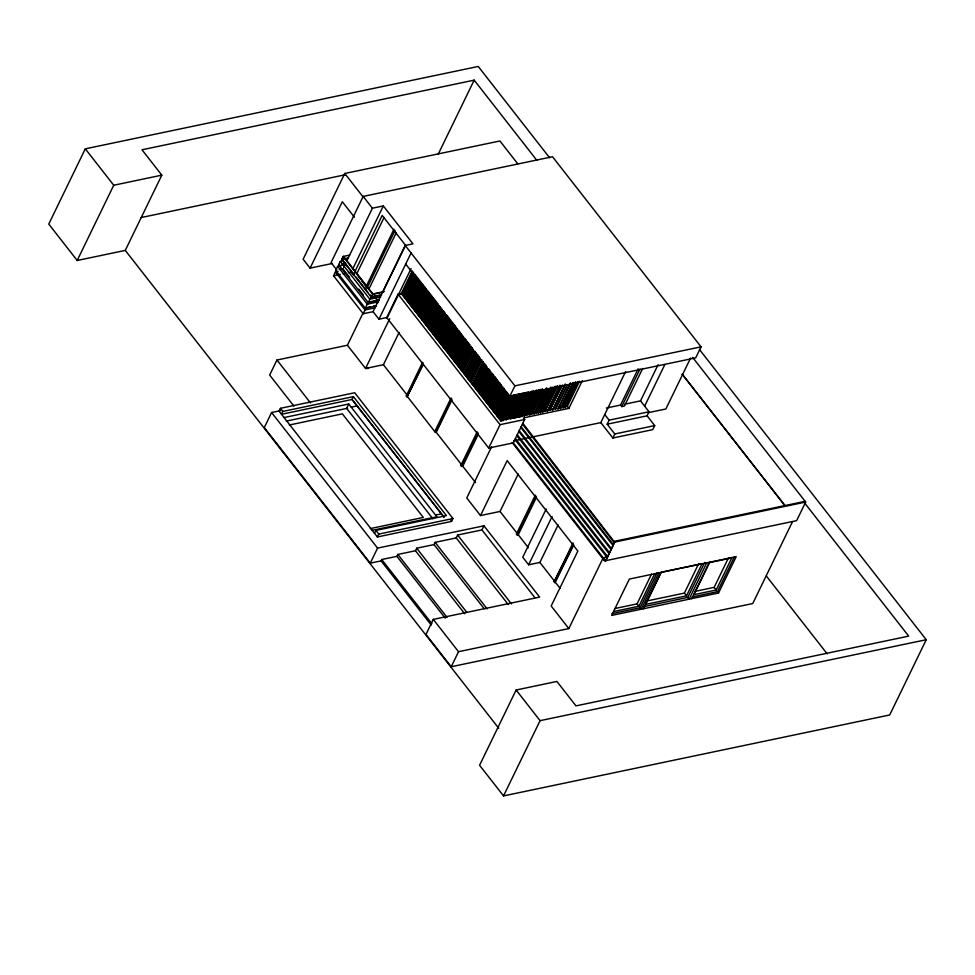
<?xml version="1.0" encoding="UTF-8"?>
<svg xmlns="http://www.w3.org/2000/svg" width="975" height="975" viewBox="0 0 975 975"><rect width="100%" height="100%" fill="white"/><g stroke="black" fill="none" stroke-linecap="round" stroke-linejoin="round"><path stroke-width="1.46" d="M280.398 408.318L279.082 411.182L377.386 536.969L451.583 521.406L452.985 518.542L354.681 392.754L280.398 408.318L282.823 411.426L281.507 414.29L352.024 399.494L353.413 396.63L446.416 515.629L375.911 530.412L374.51 533.288M549.607 157.767L478.237 66.458L85.288 148.834L48.75 224.079L77.196 260.483L125.275 250.404L161.813 175.159L141.997 149.784L474.179 80.145L536.92 160.424M77.196 260.483L113.746 185.238L161.813 175.159M517.701 163.739L499.907 140.973L344.772 173.489L303.127 259.24L310.087 268.137L332.426 263.445M310.087 268.137L342.31 201.752L354.4 217.206M363.248 312.609L347.405 345.247L276.961 360.019L269.648 375.058L293.902 406.075M405.71 264.054L509.535 396.91L695.687 357.874L701.062 346.832L552.496 156.731L363.188 196.414L331.061 262.592L336.594 269.673M376.411 305.918L365.296 308.258L335.668 270.343L337.643 266.285L344.955 264.749M379.092 300.312L368.258 302.579L338.666 264.712L340.287 261.373L343.102 260.776M347.319 259.898L372.413 208.211L383.321 205.92L412.949 243.835L405.186 245.468L373.059 311.671L363.2 313.731L333.548 275.803L335.388 272.001L338.081 271.44M381.627 295.072L371.304 297.241L341.725 259.374L343.127 256.474L349.647 255.109M280.459 410.658L271.598 412.523L264.298 427.562L370.268 563.16L381.079 560.893L381.737 559.528L396.923 556.347L397.849 554.446L415.472 550.753L416.703 548.218L434.033 544.586L435.118 542.356L456.202 537.932L457.616 535.019L481.955 529.925L483.941 525.817L539.65 597.102L433.278 619.393L425.977 634.432L451.218 666.742L752.749 603.537L792.431 521.808M343.639 267.455L345.686 263.238L342.006 264.018M352.499 269.405L383.321 205.92M356.545 274.194L384.089 217.462M365.796 287.235L393.997 229.162M366.819 288.551L395.021 230.466M368.757 289.356L396.301 232.623M438.299 154.038L474.179 80.145M365.296 308.258L367.27 304.188L378.385 301.86L374.034 296.108M368.258 302.579L369.878 299.24L380.713 296.973M363.2 313.731L365.04 309.94L374.9 307.868M364.76 309.575L366.466 308.002M367.014 303.859L368.184 303.615L368.916 302.104L378.861 300.02M369.659 298.947L370.537 298.764L372.718 294.328L383.053 292.171M377.337 303.371L378.641 300.666M382.578 292.573L405.539 245.298L382.2 215.426L353.34 274.865L351.183 272.098L348.453 272.671M373.059 311.671L378.934 319.191L411.072 253M378.934 319.191L386.709 317.558L398.056 294.182L401.347 293.487L500.126 419.896L501.711 420.14L513.923 395.009M387.087 318.033L411.072 268.637M400.847 294.511L412.267 271.001M389.72 318.703L365.552 368.465L347.405 345.247M401.724 293.987L412.644 271.489M372.194 530.327L436.885 516.762L348.758 404.003L346.625 408.391L432.876 518.761M402.419 294.877L413.339 272.378M402.809 295.364L413.729 272.866M403.418 296.144L413.692 274.974M403.796 296.644L414.728 274.146M404.503 297.546L415.435 275.048M404.893 298.033L415.813 275.547M405.49 298.789L416.41 276.303M405.868 299.288L416.788 276.79M406.502 300.093L417.422 277.595M406.88 300.58L417.8 278.094M407.452 301.312L418.372 278.826M407.842 301.811L418.763 279.313M408.525 302.677L419.445 280.191M408.903 303.176L419.835 280.678M409.537 303.981L420.457 281.495M409.927 304.48L420.847 281.982M410.585 305.321L421.505 282.823M410.962 305.809L421.883 283.323M368.489 368.428L365.552 368.465L383.419 364.723L399.092 332.438M411.657 306.698L422.589 284.212M412.047 307.198L422.967 284.7M412.547 307.832L423.467 285.334M412.925 308.319L423.857 285.833M413.595 309.173L424.515 286.687M413.985 309.672L424.905 287.174M414.546 310.379L425.466 287.893M414.923 310.879L425.843 288.381M415.496 311.61L426.416 289.112M415.886 312.097L426.806 289.612M416.63 313.06L427.55 290.562M417.02 313.548L427.94 291.062M417.69 314.413L428.61 291.915M418.068 314.901L429 292.415M418.75 315.766L429.67 293.268M419.128 316.253L430.06 293.767M419.774 317.07L430.694 294.584M420.152 317.57L431.072 295.072M420.737 318.301L431.657 295.815M421.115 318.801L432.035 296.303M421.724 319.568L432.644 297.082M422.102 320.068L433.034 297.57M422.675 320.787L433.595 298.289M423.053 321.275L433.972 298.789M423.662 322.055L434.582 299.557M424.052 322.542L434.972 300.056M424.576 323.225L435.496 300.727M424.954 323.712L435.886 301.226M425.648 324.602L436.568 302.104M426.038 325.089L436.958 302.603M426.758 326.016L437.678 303.53M427.148 326.515L438.067 304.017M427.879 327.454L438.165 306.284M428.269 327.953L439.189 305.455M429.097 329.002L440.018 306.516M429.475 329.501L440.408 307.003M430.255 330.501L441.175 308.002M430.645 330.988L441.565 308.49M431.328 331.866L442.248 309.38M431.718 332.365L441.992 311.196M432.327 333.145L443.247 310.647M432.717 333.633L443.637 311.147M433.339 334.437L444.259 311.939M433.729 334.925L444.649 312.439M434.362 335.741L445.283 313.255M434.753 336.241L445.027 315.071M423.247 364.492L407.026 396.886L406.283 395.923L422.602 362.298M435.398 337.07L446.318 314.584M407.026 396.886L423.357 363.261M435.788 337.569L446.708 315.071M436.325 338.252L447.245 315.766M436.702 338.752L447.635 316.253M437.312 339.519L448.232 317.021M437.702 340.007L448.622 317.521M438.25 340.726L449.17 318.228M438.64 341.213L449.56 318.727M439.311 342.079L450.231 319.581M439.701 342.566L450.621 320.08M440.468 343.566L451.388 321.067M440.858 344.053L451.778 321.567M441.577 344.979L452.497 322.481M441.955 345.467L452.888 322.981M442.845 346.6L453.765 324.102M443.235 347.088L454.155 324.602M443.93 347.977L454.85 325.492M444.308 348.477L455.227 325.979M445.124 349.525L456.044 327.027M445.514 350.013L456.434 327.527M446.379 351.122L457.299 328.636M446.769 351.622L457.689 329.123M447.744 352.877L458.677 330.379M448.134 353.364L459.054 330.878M449 354.486L459.92 331.987M449.39 354.973L460.31 332.475M450.206 356.021L461.126 333.535M450.596 356.521L461.516 334.023M451.425 357.581L462.357 335.095M451.815 358.081L462.735 335.583M452.632 359.129L463.564 336.631M453.022 359.617L463.296 338.447M453.765 360.579L464.685 338.081M454.155 361.067L465.075 338.581M455.13 362.31L466.05 339.824M455.508 362.81L466.428 340.312M456.349 363.882L467.269 341.384M456.739 364.37L467.659 341.884M457.47 365.308L468.39 342.822M457.848 365.808L468.768 343.31M458.628 366.795L469.548 344.297M459.018 367.283L469.938 344.797M377.386 536.969L378.788 534.093L452.985 518.542M459.859 368.379L470.145 347.21M460.249 368.867L471.169 346.369M461.114 369.976L472.034 347.49M461.504 370.476L472.424 347.977M462.442 371.682L473.375 349.196M462.832 372.182L473.107 351.012M370.268 563.16L377.569 548.108L483.941 525.817M434.753 431.559L451.084 397.934M407.574 396.776L435.459 432.461L451.778 398.836M463.917 373.571L474.837 351.073M464.307 374.059L475.227 351.573M435.459 432.461L436.239 432.303L451.913 400.018M465.331 375.375L476.251 352.877M465.721 375.862L476.641 353.377M466.611 377.008L477.531 354.522M467.001 377.508L477.921 355.01M467.915 378.678L478.835 356.192M468.305 379.178L479.225 356.679M469.353 380.518L480.273 358.032M469.743 381.018L480.017 359.848M470.669 382.2L481.589 359.702M471.047 382.688L481.967 360.202M472.168 384.126L483.088 361.628M472.558 384.613L483.478 362.127M473.448 385.759L484.368 363.273M473.838 386.258L484.758 363.76M474.715 387.38L485.635 364.882M475.093 387.867L486.025 365.381M476.032 389.062L486.952 366.576M476.422 389.561L486.696 368.392M477.397 390.817L487.683 369.647M477.787 391.304L488.707 368.818M478.652 392.413L489.572 369.927M479.042 392.913L489.962 370.415M479.992 394.132L490.913 371.646M480.383 394.631L490.657 373.462M481.211 395.692L492.131 373.206M481.601 396.191L492.521 373.693M482.454 397.276L493.374 374.79M482.832 397.776L493.764 375.278M483.722 398.909L494.642 376.423M484.112 399.409L495.032 376.911M484.88 400.384L495.8 377.898M485.27 400.883L496.19 378.385M486.111 401.968L497.031 379.47M486.501 402.456L497.421 379.957M487.354 403.553L498.274 381.067M487.744 404.052L498.664 381.554M488.719 405.308L499.651 382.809M489.109 405.795L500.029 383.309M478.42 433.936L462.747 466.221L461.626 466.452L460.858 465.453L477.177 431.827M460.858 465.453L461.967 465.221L465.892 457.153M490.096 407.062L501.016 384.564M461.626 466.452L477.957 432.827M490.486 407.55L501.406 385.064M491.485 408.842L502.405 386.344M491.875 409.329L502.795 386.843M492.887 410.633L503.807 388.135M493.277 411.121L504.197 388.635M494.02 412.084L504.294 390.914M494.41 412.571L505.33 390.085M495.398 413.839L506.317 391.353M495.788 414.338L506.707 391.84M496.689 415.496L507.609 392.998M497.067 415.984L507.987 393.498M497.92 417.081L508.207 395.911M498.31 417.568L509.23 395.082M509.535 396.91L514.898 385.856L701.062 346.832M499.224 418.738L510.144 396.24M499.602 419.226L510.522 396.74M500.126 419.896L511.692 396.082M500.687 420.054L512.618 395.472M500.492 421.322L513.191 395.155M508.231 406.319L509.511 403.674M501.686 421.066L514.398 394.912M386.709 317.558L488.694 448.049L500.041 424.673L524.66 419.518L523.404 417.909L568.876 408.379L582.367 380.591M515.288 394.717L503.088 419.859L501.808 419.555M503.051 420.786L515.653 394.838M503.551 419.762L504.648 419.53L516.847 394.388M491.571 446.855L466.757 497.969L480.504 515.556L500.041 511.461L518.249 473.947M504.648 419.53L517.323 394.29M505.123 419.433L506.122 419.226L518.334 394.083M506.098 420.14L518.798 393.985M506.208 418.628L507.707 418.884L519.907 393.754M507.707 418.884L520.272 393.863M513.191 410.036L514.483 407.392M508.182 418.787L509.255 418.567L521.454 393.425M509.255 418.567L521.93 393.327M509.73 418.47L510.778 418.238L522.99 393.108M510.754 419.165L523.453 393.01M524.562 392.779L512.362 417.909L510.863 417.653M512.448 417.324L512.826 417.812L524.928 392.888M512.826 417.812L514.191 417.532L526.39 392.389M514.166 418.458L526.866 392.291M514.191 417.532L513.801 417.032L515.763 417.202L527.962 392.06M515.726 418.129L528.438 391.962M515.848 416.605L517.506 416.837L529.072 393.023M517.506 416.837L530.083 391.804M517.981 416.739L519.114 416.496L531.326 391.353M519.09 417.422L531.789 391.255M519.114 416.496L518.724 416.008L520.711 416.167L532.911 391.024M520.674 417.081L533.386 390.926M521.174 416.069L522.539 415.777L534.105 391.962M522.539 415.777L535.214 390.536M523.002 415.679L524.27 415.411L536.482 390.28M524.245 416.337L536.945 390.183M538.346 389.89L526.134 415.021L523.88 414.923L524.27 415.411M526.22 414.436L526.61 414.923L538.712 390M524.66 419.518L513.313 442.894L488.694 448.049M526.61 414.923L527.975 414.643L540.187 389.5M527.975 414.643L540.662 389.403M480.504 515.556L507.183 460.627L577.858 551.058L551.18 605.987L568.827 628.582L603.196 557.81L607.644 556.871M530.571 412.327L531.862 409.683M528.45 414.533L529.852 414.241L542.051 389.11M529.815 415.167L542.527 389.013M529.937 413.656L531.85 413.827L543.404 390.012M531.85 413.827L543.879 389.915M532.313 413.729L534.178 413.339L546.39 388.196M534.154 414.265L546.865 388.099M534.276 412.742L536.494 412.852L548.06 389.037M536.494 412.852L548.535 388.94M536.969 412.754L538.395 412.449L550.607 387.319M538.371 413.376L551.082 387.221M552.021 388.208L540.455 412.023L538.48 411.864M540.43 412.949L553.032 387.002M540.54 411.426L542.722 411.548L554.921 386.405M542.685 412.474L555.397 386.307M542.722 411.548L542.332 411.06L544.891 411.097L557.091 385.954M544.891 411.097L557.456 386.076M545.354 410.999L547.499 410.548L559.699 385.405M547.475 411.474L560.174 385.308M547.499 410.548L547.109 410.048L549.924 410.036L561.49 386.222M549.924 410.036L562.502 385.015M550.4 409.939L552.788 409.439L564.988 384.296M552.764 410.365L565.463 384.199M552.874 408.842L555.445 408.878L567.011 385.064M555.445 408.878L567.487 384.967M555.921 408.781L558.017 408.342L570.229 383.199M557.992 409.268L570.692 383.102M558.492 408.245L560.649 407.794L572.861 382.651M560.625 408.708L573.337 382.553M575.25 382.151L563.05 407.282L560.272 407.294L560.649 407.794M563.014 408.208L575.725 382.054M563.513 407.184L565.427 406.794L577.627 381.652M565.39 407.708L578.102 381.554M565.427 406.794L565.037 406.295L567.328 406.392L579.54 381.249M451.218 666.742L458.53 651.702L568.827 628.582M536.469 497.262L518.249 534.775L517.201 534.995L516.433 534.008L535.299 495.154M522.697 523.075L525.939 516.372M517.201 534.995L536.067 496.141M546.183 509.011L522.758 557.249L528.657 564.793L539.882 562.441L558.09 524.928M528.657 564.793L552.082 516.555M513.569 440.907L600.807 422.614L625.597 371.585M607.169 424.198L647.083 415.825L654.713 425.6L614.798 433.96L607.169 424.198L609.143 420.152L649.045 411.779L640.526 400.871L624.695 404.186M606.316 408.038L620.563 405.052L638.162 368.818M620.563 405.052L621.77 406.587L640.014 369.013M642.696 368.452L624.451 406.027L621.77 406.587M600.807 422.614L612.836 438.007L614.798 433.96M640.526 400.871L658.113 364.638M573.775 544.988L554.885 582.648L554.166 581.734L573.032 542.868M554.166 581.734L569.156 552.106M570.448 549.425L573.056 544.074M554.885 582.648L573.093 545.135M644.646 406.148L664.852 364.553M647.083 415.825L649.045 411.779M804.741 503.124L908.688 636.127L575.981 705.876L556.896 681.452L516.128 690.007L479.578 765.265L503.539 795.917L889.712 714.967L926.25 639.71L699.441 349.489M654.713 425.6L652.75 429.646L612.836 438.007M690.641 357.947L665.864 408.988L648.107 412.705M522.832 423.284L614.652 542.271L605.609 560.893L614.53 542.112L805.679 502.04L692.616 357.362M503.539 795.917L540.077 720.659L926.25 639.71M614.762 608.558L637.065 603.878L651.495 574.153M613.628 611.532L638.905 606.243L654.652 573.812M612.02 613.628L640.088 607.754L657.077 572.752M658.881 572.873L641.233 609.217L640.088 607.754M643.549 608.729L661.196 572.386M646.267 601.1L684.389 593.105L698.709 563.611M686.497 595.822L702.122 563.635L661.074 572.252L645.45 604.427L686.497 595.822L684.389 593.105M643.646 606.669L687.753 597.431L704.742 562.429M706.765 562.831L689.118 599.174L687.753 597.431M691.702 598.638L709.349 562.295M694.882 591.411L714.151 587.377L728.435 557.956M716.198 590.009L731.786 557.907L709.556 562.563L693.981 594.665L716.198 590.009L714.151 587.377M692.128 596.956L717.478 591.642L734.467 556.64M718.551 593.007L736.198 556.664L629.338 579.065L611.691 615.408L718.551 593.007L717.478 591.642M805.679 502.04L796.636 520.662L605.487 560.722M141.204 217.547L345.284 174.757M341.725 259.374L348.233 258.009M338.666 264.712L339.544 264.53M335.668 270.343L336.838 270.099M339.3 269.587L342.981 268.82M333.548 275.803L340.275 274.389M343.005 273.817L345.735 273.244M372.913 293.962L384.247 291.586M372.877 296.583L381.396 294.791M367.624 307.381L370.476 306.784M373.315 306.187L376.155 305.589M282.823 411.426L353.413 396.63M284.078 417.568L348.758 404.003M351.219 407.16L357.045 405.929M286.309 421.09L347.697 408.208M406.283 395.923L407.599 395.655M289.343 425.003L342.359 413.851L423.321 517.445L370.305 528.596M435.557 515.056L441.383 513.837M516.433 534.008L517.481 533.788L500.041 511.461M613.982 541.405L805.204 501.321M604.073 560.211L604.939 560.028L513.337 442.821M605.609 560.893L604.756 561.076L512.168 442.601M682.305 374.254L785.07 505.769L682.232 374.278M766.326 575.981L827.202 653.872M604.744 414.521L609.143 420.152M567.328 406.392L568.876 408.379M405.186 245.468L514.898 385.856M363.188 196.414L372.413 208.211M344.772 173.489L363.443 197.389M521.162 426.721L613.433 544.781M520.808 427.44L613.08 545.513M519.236 430.694L611.508 548.754M518.834 431.498L611.106 549.571M517.274 434.716L609.546 552.788M516.811 435.679L609.082 553.739M515.409 438.579L607.681 556.64M514.934 439.542L607.206 557.602M398.056 294.182L500.041 424.673M637.065 603.878L638.905 606.243M343.541 256.388L373.133 294.243M343.127 256.474L372.718 294.328M358.361 276.51L360.165 278.826M361.981 281.153L365.613 285.785M342.091 259.301L354.023 274.56M355.851 276.912L367.782 292.183M369.622 294.523L371.682 297.156M340.287 261.373L369.878 299.24M343.224 269.222L349.647 277.448M358.824 289.185L363.407 295.059M337.643 266.285L367.27 304.188M335.388 272.001L365.04 309.94M518.249 534.775L528.426 547.792M539.882 562.441L554.836 581.587M555.555 582.514L560.016 588.205M383.419 364.723L406.66 394.461M436.239 432.303L461.967 465.221M462.747 466.221L475.508 482.552M481.955 529.925L534.873 597.638M450.791 520.394L451.583 521.406M353.352 400.993L443.844 516.799M351.853 399.287L444.112 517.335M457.616 535.019L511.473 603.927M456.202 537.932L508.194 604.463M435.118 542.356L487.11 608.888M434.033 544.586L484.173 608.741M276.961 360.019L310.525 402.967M416.703 548.218L466.842 612.373M415.472 550.753L464.685 613.714M516.128 690.007L540.077 720.659M85.288 148.834L113.746 185.238M397.849 554.446L447.062 617.407M396.923 556.347L445.209 618.126M375.911 530.412L378.788 534.093M271.598 412.523L377.569 548.108M433.278 619.393L458.53 651.702M381.737 559.528L431.876 623.683M381.079 560.893L431.218 625.048M125.275 250.404L498.773 728.325M522.454 424.076L614.372 542.843"/></g></svg>
